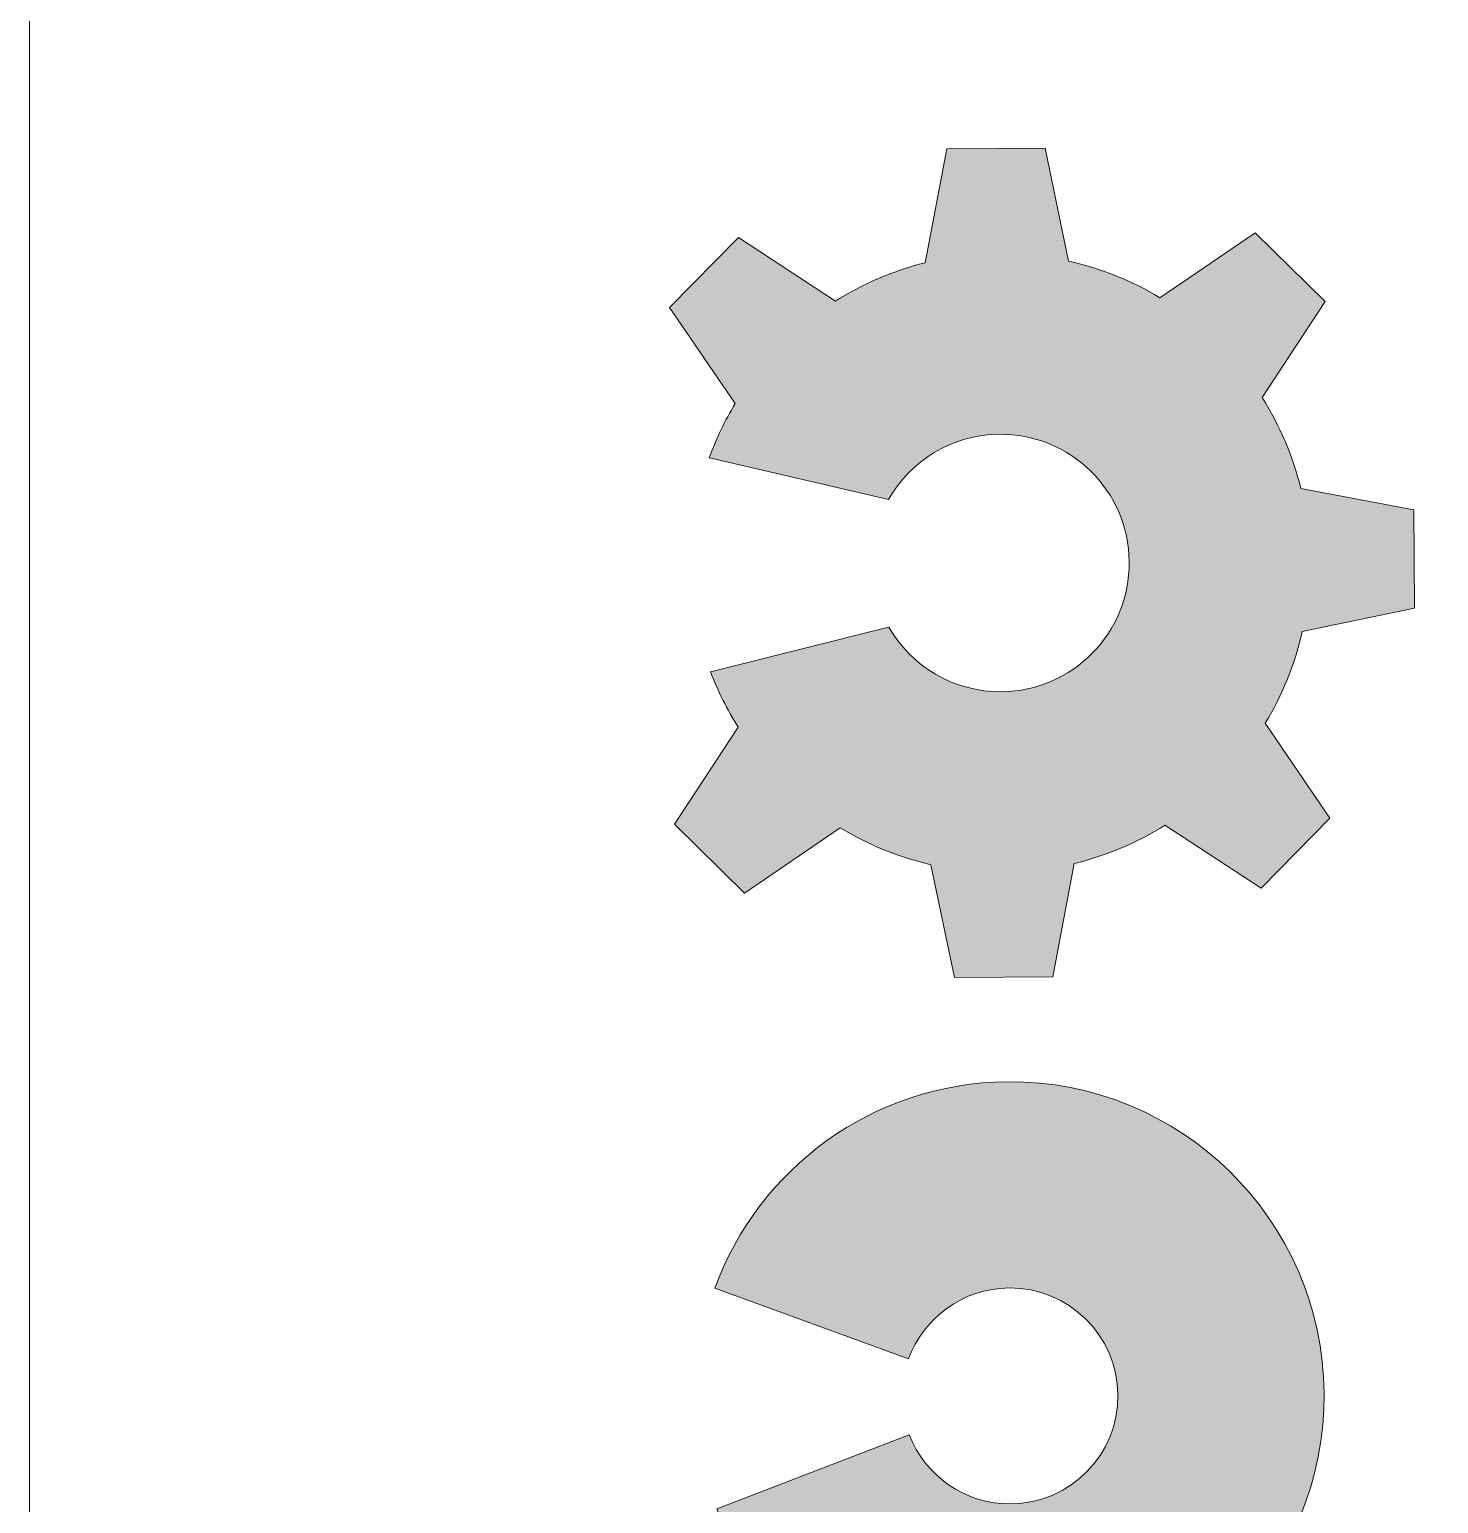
# Model space of a CAD drawing. Header units: inches. Extents: x -141 to 256, y 168 to 398.
# Drawn here: x -86.37 to -53.83, y 322.29 to 356.34 of the extents above; entities that cross this region are included whole.
import ezdxf

# ---------------------------------------------------------------- set-up
doc = ezdxf.new("R2010")
doc.units = ezdxf.units.IN
doc.header["$MEASUREMENT"] = 0
doc.layers.add('Capa 1', color=7, linetype='Continuous')

# ---------------------------------------------------------------- blocks, each defined once
blk = doc.blocks.new('block 4')
at = {"layer": 'Capa 1', "true_color": 0x686868}
h = blk.add_hatch(color=251, dxfattribs=at)
h.dxf.hatch_style = 2
edge = h.paths.add_edge_path()
edge.add_spline(control_points=[(-65.009, 334.437), (-65.009, 334.437), (-62.739, 334.457), (-62.739, 334.457), (-62.739, 334.457), (-62.245, 337.072), (-62.245, 337.072), (-61.492, 337.256), (-60.785, 337.558), (-60.147, 337.959), (-60.147, 337.959), (-57.929, 336.502), (-57.929, 336.502), (-57.929, 336.502), (-56.337, 338.122), (-56.337, 338.122), (-56.337, 338.122), (-57.831, 340.312), (-57.831, 340.312), (-57.438, 340.959), (-57.147, 341.673), (-56.975, 342.433), (-56.975, 342.433), (-54.382, 342.97), (-54.382, 342.97), (-54.382, 342.97), (-54.402, 345.24), (-54.402, 345.24), (-54.402, 345.24), (-57.007, 345.732), (-57.007, 345.732), (-57.194, 346.488), (-57.499, 347.195), (-57.903, 347.834), (-57.903, 347.834), (-56.448, 350.051), (-56.448, 350.051), (-56.448, 350.051), (-58.067, 351.642), (-58.067, 351.642), (-58.067, 351.642), (-60.265, 350.142), (-60.265, 350.142), (-60.91, 350.531), (-61.62, 350.818), (-62.374, 350.987), (-62.374, 350.987), (-62.915, 353.597), (-62.915, 353.597), (-62.915, 353.597), (-65.186, 353.578), (-65.186, 353.578), (-65.186, 353.578), (-65.682, 350.95), (-65.682, 350.95), (-66.428, 350.764), (-67.126, 350.46), (-67.757, 350.061), (-67.757, 350.061), (-69.996, 351.532), (-69.996, 351.532), (-69.996, 351.532), (-71.588, 349.912), (-71.588, 349.912), (-71.588, 349.912), (-70.075, 347.694), (-70.075, 347.694), (-70.313, 347.299), (-70.513, 346.88), (-70.672, 346.441), (-70.672, 346.441), (-70.647, 346.435), (-70.647, 346.435), (-70.647, 346.435), (-70.636, 346.432), (-70.636, 346.432), (-70.636, 346.432), (-66.698, 345.516), (-66.698, 345.516), (-66.698, 345.516), (-66.535, 345.478), (-66.535, 345.478), (-66.029, 346.371), (-65.073, 346.978), (-63.973, 346.988), (-62.33, 347.002), (-60.987, 345.682), (-60.973, 344.04), (-60.959, 342.398), (-62.278, 341.055), (-63.921, 341.04), (-65.034, 341.031), (-66.009, 341.634), (-66.527, 342.534), (-66.527, 342.534), (-66.683, 342.495), (-66.683, 342.495), (-66.683, 342.495), (-70.148, 341.626), (-70.148, 341.626), (-70.148, 341.626), (-70.642, 341.502), (-70.642, 341.502), (-70.472, 341.053), (-70.259, 340.625), (-70.007, 340.223), (-70.007, 340.223), (-71.478, 337.983), (-71.478, 337.983), (-71.478, 337.983), (-69.859, 336.392), (-69.859, 336.392), (-69.859, 336.392), (-67.649, 337.899), (-67.649, 337.899), (-67.008, 337.51), (-66.303, 337.219), (-65.552, 337.046), (-65.552, 337.046), (-65.009, 334.437), (-65.009, 334.437)], knot_values=[0, 0, 0, 0, 1, 1, 1, 2, 2, 2, 3, 3, 3, 4, 4, 4, 5, 5, 5, 6, 6, 6, 7, 7, 7, 8, 8, 8, 9, 9, 9, 10, 10, 10, 11, 11, 11, 12, 12, 12, 13, 13, 13, 14, 14, 14, 15, 15, 15, 16, 16, 16, 17, 17, 17, 18, 18, 18, 19, 19, 19, 20, 20, 20, 21, 21, 21, 22, 22, 22, 23, 23, 23, 24, 24, 24, 25, 25, 25, 26, 26, 26, 27, 27, 27, 28, 28, 28, 29, 29, 29, 30, 30, 30, 31, 31, 31, 32, 32, 32, 33, 33, 33, 34, 34, 34, 35, 35, 35, 36, 36, 36, 37, 37, 37, 38, 38, 38, 39, 39, 39, 40, 40, 40, 40], degree=3, periodic=1)
at = {"layer": 'Capa 1', "lineweight": 0}
blk.add_open_spline([(-65.009, 334.437), (-65.009, 334.437), (-62.739, 334.457), (-62.739, 334.457), (-62.739, 334.457), (-62.245, 337.072), (-62.245, 337.072), (-61.492, 337.256), (-60.785, 337.558), (-60.147, 337.959), (-60.147, 337.959), (-57.929, 336.502), (-57.929, 336.502), (-57.929, 336.502), (-56.337, 338.122), (-56.337, 338.122), (-56.337, 338.122), (-57.831, 340.312), (-57.831, 340.312), (-57.438, 340.959), (-57.147, 341.673), (-56.975, 342.433), (-56.975, 342.433), (-54.382, 342.97), (-54.382, 342.97), (-54.382, 342.97), (-54.402, 345.24), (-54.402, 345.24), (-54.402, 345.24), (-57.007, 345.732), (-57.007, 345.732), (-57.194, 346.488), (-57.499, 347.195), (-57.903, 347.834), (-57.903, 347.834), (-56.448, 350.051), (-56.448, 350.051), (-56.448, 350.051), (-58.067, 351.642), (-58.067, 351.642), (-58.067, 351.642), (-60.265, 350.142), (-60.265, 350.142), (-60.91, 350.531), (-61.62, 350.818), (-62.374, 350.987), (-62.374, 350.987), (-62.915, 353.597), (-62.915, 353.597), (-62.915, 353.597), (-65.186, 353.578), (-65.186, 353.578), (-65.186, 353.578), (-65.682, 350.95), (-65.682, 350.95), (-66.428, 350.764), (-67.126, 350.46), (-67.757, 350.061), (-67.757, 350.061), (-69.996, 351.532), (-69.996, 351.532), (-69.996, 351.532), (-71.588, 349.912), (-71.588, 349.912), (-71.588, 349.912), (-70.075, 347.694), (-70.075, 347.694), (-70.313, 347.299), (-70.513, 346.88), (-70.672, 346.441), (-70.672, 346.441), (-70.647, 346.435), (-70.647, 346.435), (-70.647, 346.435), (-70.636, 346.432), (-70.636, 346.432), (-70.636, 346.432), (-66.698, 345.516), (-66.698, 345.516), (-66.698, 345.516), (-66.535, 345.478), (-66.535, 345.478), (-66.029, 346.371), (-65.073, 346.978), (-63.973, 346.988), (-62.33, 347.002), (-60.987, 345.682), (-60.973, 344.04), (-60.959, 342.398), (-62.278, 341.055), (-63.921, 341.04), (-65.034, 341.031), (-66.009, 341.634), (-66.527, 342.534), (-66.527, 342.534), (-66.683, 342.495), (-66.683, 342.495), (-66.683, 342.495), (-70.148, 341.626), (-70.148, 341.626), (-70.148, 341.626), (-70.642, 341.502), (-70.642, 341.502), (-70.472, 341.053), (-70.259, 340.625), (-70.007, 340.223), (-70.007, 340.223), (-71.478, 337.983), (-71.478, 337.983), (-71.478, 337.983), (-69.859, 336.392), (-69.859, 336.392), (-69.859, 336.392), (-67.649, 337.899), (-67.649, 337.899), (-67.008, 337.51), (-66.303, 337.219), (-65.552, 337.046), (-65.552, 337.046), (-65.009, 334.437), (-65.009, 334.437)], degree=3, knots=[0, 0, 0, 0, 1, 1, 1, 2, 2, 2, 3, 3, 3, 4, 4, 4, 5, 5, 5, 6, 6, 6, 7, 7, 7, 8, 8, 8, 9, 9, 9, 10, 10, 10, 11, 11, 11, 12, 12, 12, 13, 13, 13, 14, 14, 14, 15, 15, 15, 16, 16, 16, 17, 17, 17, 18, 18, 18, 19, 19, 19, 20, 20, 20, 21, 21, 21, 22, 22, 22, 23, 23, 23, 24, 24, 24, 25, 25, 25, 26, 26, 26, 27, 27, 27, 28, 28, 28, 29, 29, 29, 30, 30, 30, 31, 31, 31, 32, 32, 32, 33, 33, 33, 34, 34, 34, 35, 35, 35, 36, 36, 36, 37, 37, 37, 38, 38, 38, 39, 39, 39, 40, 40, 40, 40], dxfattribs=at)
blk = doc.blocks.new('block 5')
at = {"layer": 'Capa 1', "true_color": 0x686868}
h = blk.add_hatch(color=251, dxfattribs=at)
h.dxf.hatch_style = 2
edge = h.paths.add_edge_path()
edge.add_spline(control_points=[(-56.472, 324.84), (-56.507, 328.847), (-59.784, 332.067), (-63.791, 332.032), (-66.901, 332.005), (-69.536, 330.024), (-70.544, 327.265), (-70.544, 327.265), (-66.071, 325.631), (-66.071, 325.631), (-65.724, 326.58), (-64.818, 327.261), (-63.749, 327.27), (-62.372, 327.283), (-61.245, 326.175), (-61.233, 324.798), (-61.221, 323.421), (-62.328, 322.294), (-63.706, 322.283), (-64.775, 322.273), (-65.692, 322.938), (-66.056, 323.88), (-66.056, 323.88), (-70.499, 322.169), (-70.499, 322.169), (-69.443, 319.428), (-66.774, 317.494), (-63.664, 317.521), (-59.657, 317.556), (-56.437, 320.832), (-56.472, 324.84)], knot_values=[0, 0, 0, 0, 1, 1, 1, 2, 2, 2, 3, 3, 3, 4, 4, 4, 5, 5, 5, 6, 6, 6, 7, 7, 7, 8, 8, 8, 9, 9, 9, 10, 10, 10, 10], degree=3, periodic=1)
at = {"layer": 'Capa 1', "lineweight": 0}
blk.add_open_spline([(-56.472, 324.84), (-56.507, 328.847), (-59.784, 332.067), (-63.791, 332.032), (-66.901, 332.005), (-69.536, 330.024), (-70.544, 327.265), (-70.544, 327.265), (-66.071, 325.631), (-66.071, 325.631), (-65.724, 326.58), (-64.818, 327.261), (-63.749, 327.27), (-62.372, 327.283), (-61.245, 326.175), (-61.233, 324.798), (-61.221, 323.421), (-62.328, 322.294), (-63.706, 322.283), (-64.775, 322.273), (-65.692, 322.938), (-66.056, 323.88), (-66.056, 323.88), (-70.499, 322.169), (-70.499, 322.169), (-69.443, 319.428), (-66.774, 317.494), (-63.664, 317.521), (-59.657, 317.556), (-56.437, 320.832), (-56.472, 324.84)], degree=3, knots=[0, 0, 0, 0, 1, 1, 1, 2, 2, 2, 3, 3, 3, 4, 4, 4, 5, 5, 5, 6, 6, 6, 7, 7, 7, 8, 8, 8, 9, 9, 9, 10, 10, 10, 10], dxfattribs=at)
blk = doc.blocks.new('block 3')
at = {"layer": 'Capa 1'}
for name in ['block 4', 'block 5']:
    blk.add_blockref(name, (0, 0), dxfattribs=at)

msp = doc.modelspace()

# ---------------------------------------------------------------- linework, layer by layer
at = {"layer": 'Capa 1', "lineweight": 0}
msp.add_lwpolyline([(-70.373, 288.248), (-71.371, 288.248), (-71.371, 288.248), (-85.376, 288.248), (-86.373, 288.248), (-86.373, 398.249), (-85.376, 398.249), (-82.371, 398.249), (-70.373, 398.249), (-70.372, 398.249), (-70.372, 398.247), (-69.377, 398.247), (-66.37, 398.247), (-57.377, 398.247), (-37.371, 398.247), (-30.374, 398.247)], dxfattribs=at)

# ---------------------------------------------------------------- block references
at = {"layer": 'Capa 1'}
msp.add_blockref('block 3', (0, 0), dxfattribs=at)

doc.saveas('drawing.dxf')
